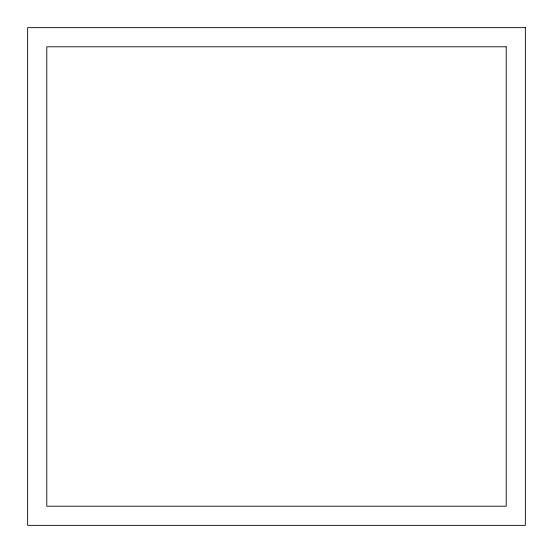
<?xml version="1.0" encoding="UTF-8"?>
<svg xmlns="http://www.w3.org/2000/svg" width="553" height="553" viewBox="0 0 553 553"><rect width="100%" height="100%" fill="white"/><g stroke="black" fill="none" stroke-linecap="round" stroke-linejoin="round"><path stroke-width="0.83" d="M525.35 27.65L27.65 27.65L27.65 525.35L525.35 525.35L525.35 27.65M506.209 46.791L46.791 46.791L46.791 506.209L506.209 506.209L506.209 46.791"/></g></svg>
